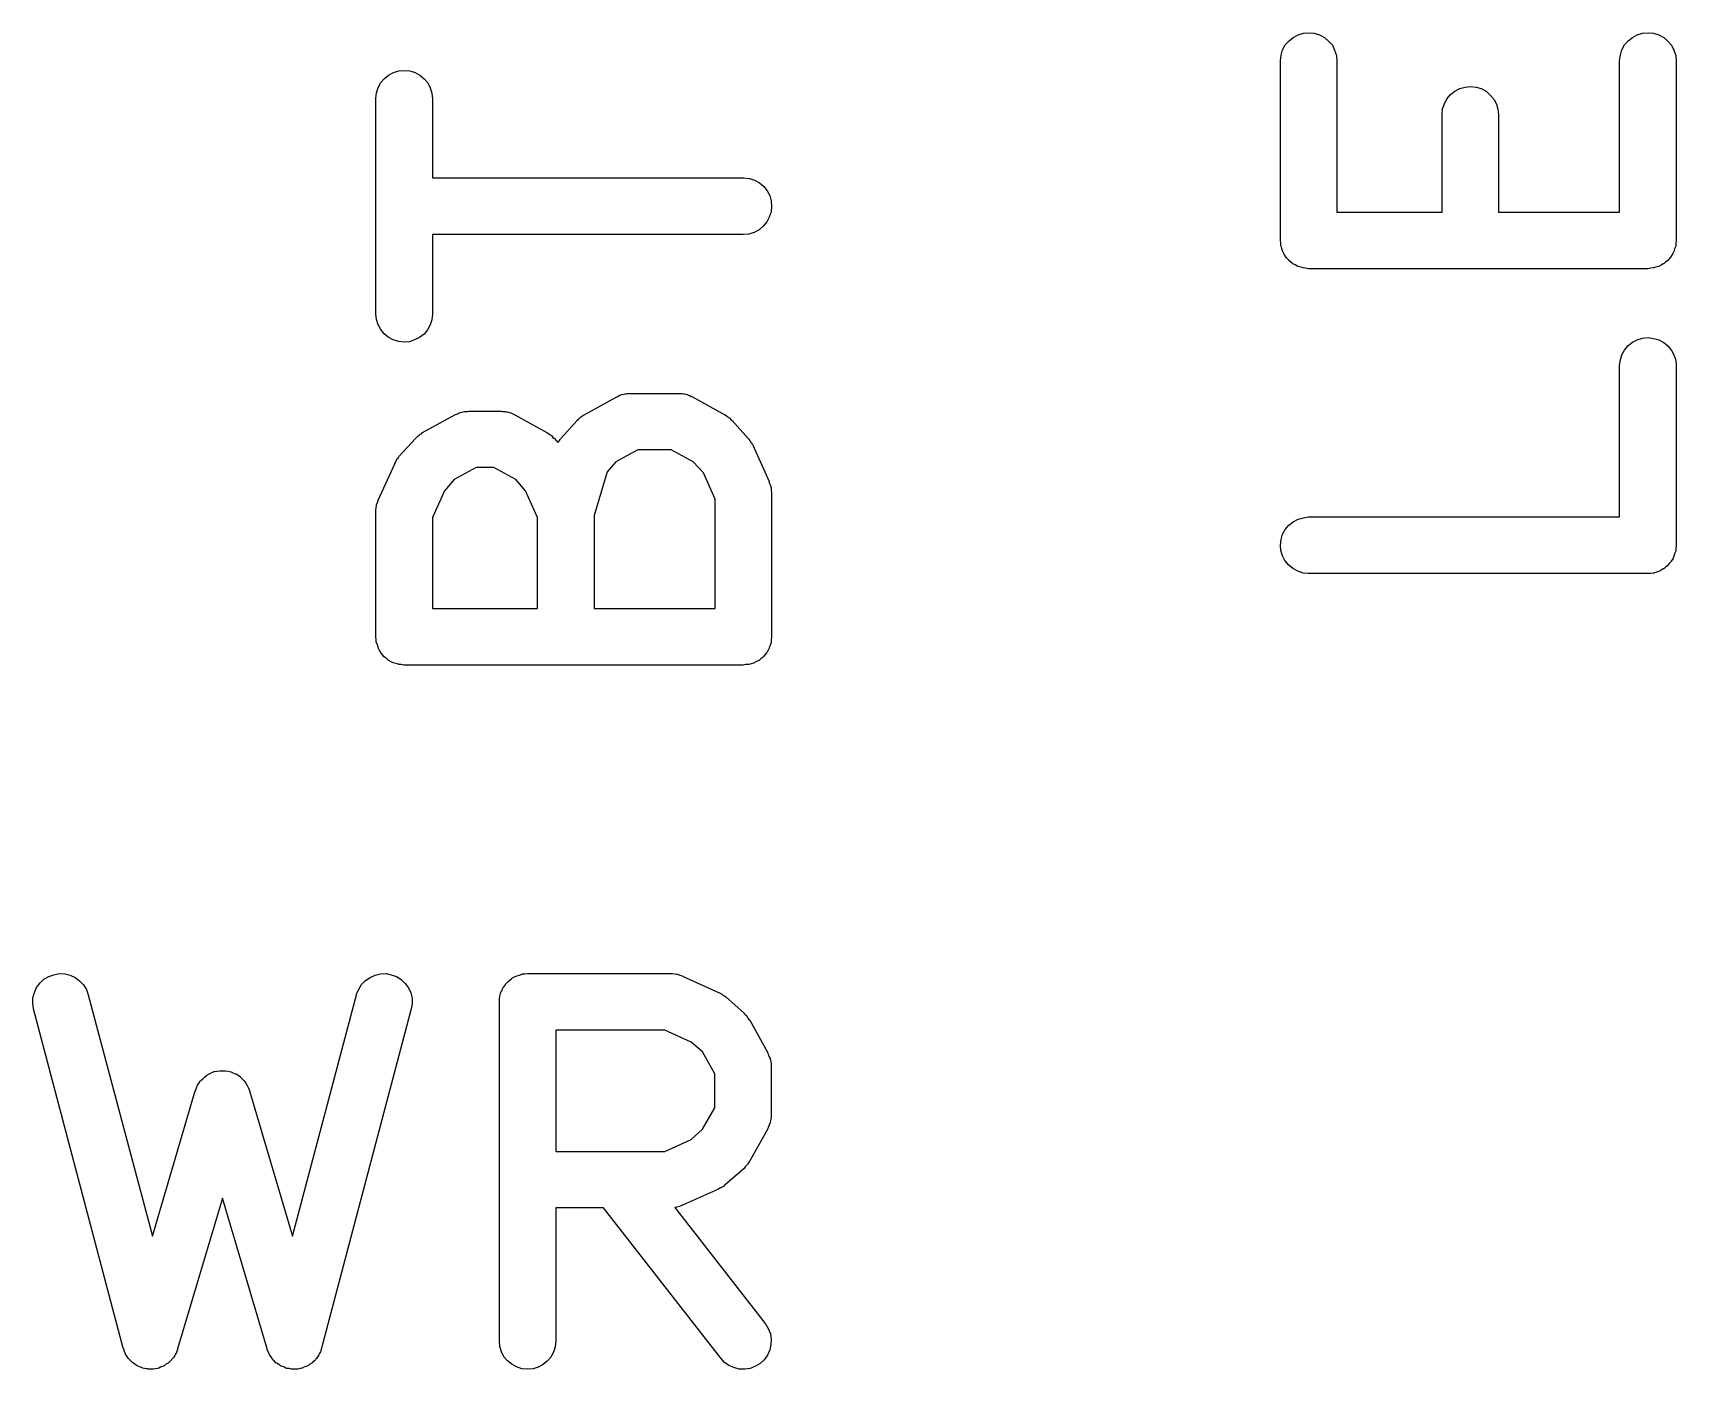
# Model space of a CAD drawing. Extents: x 195.1 to 235.6, y -143.1 to -103.
# Drawn here: x 200.622 to 204.982, y -109.082 to -105.535 of the extents above; entities that cross this region are included whole.
import ezdxf

# ---------------------------------------------------------------- set-up
doc = ezdxf.new("R2010")
doc.units = 0
doc.layers.add('BLACK', color=7, linetype='CONTINUOUS')

msp = doc.modelspace()

# ---------------------------------------------------------------- linework, layer by layer
at = {"layer": 'BLACK', "linetype": 'CONTINUOUS'}
for p, q in [((203.955, -105.556), (203.966, -105.547)), ((203.966, -105.547), (203.979, -105.54)), ((203.979, -105.54), (203.993, -105.536)), ((203.993, -105.536), (204.008, -105.535)), ((204.008, -105.535), (204.022, -105.536)), ((204.022, -105.536), (204.036, -105.54)), ((204.036, -105.54), (204.049, -105.547)), ((204.049, -105.547), (204.06, -105.557)), ((204.855, -105.556), (204.866, -105.547)), ((204.866, -105.547), (204.879, -105.54)), ((204.879, -105.54), (204.893, -105.536)), ((204.893, -105.536), (204.908, -105.535)), ((204.908, -105.535), (204.922, -105.536)), ((204.922, -105.536), (204.936, -105.54)), ((204.936, -105.54), (204.949, -105.547)), ((204.949, -105.547), (204.96, -105.557)), ((203.932, -105.608), (203.934, -105.594)), ((203.934, -105.594), (203.938, -105.58)), ((203.938, -105.58), (203.945, -105.567)), ((203.945, -105.567), (203.955, -105.556)), ((204.06, -105.557), (204.07, -105.568)), ((204.07, -105.568), (204.076, -105.581)), ((204.076, -105.581), (204.081, -105.595)), ((204.081, -105.595), (204.082, -105.61)), ((204.832, -105.608), (204.834, -105.594)), ((204.834, -105.594), (204.838, -105.58)), ((204.838, -105.58), (204.845, -105.567)), ((204.845, -105.567), (204.855, -105.556)), ((204.96, -105.557), (204.97, -105.568)), ((204.97, -105.568), (204.976, -105.581)), ((204.976, -105.581), (204.981, -105.595)), ((204.981, -105.595), (204.982, -105.61)), ((201.566, -105.647), (201.579, -105.64)), ((201.579, -105.64), (201.593, -105.636)), ((201.593, -105.636), (201.608, -105.635)), ((201.608, -105.635), (201.622, -105.636)), ((201.622, -105.636), (201.636, -105.64)), ((201.636, -105.64), (201.649, -105.647)), ((203.932, -105.61), (203.932, -105.608)), ((203.932, -106.086), (203.932, -105.61)), ((204.082, -105.61), (204.082, -106.011)), ((204.832, -105.61), (204.832, -105.608)), ((204.832, -106.011), (204.832, -105.61)), ((204.982, -105.61), (204.982, -106.086)), ((201.534, -105.694), (201.538, -105.68)), ((201.538, -105.68), (201.545, -105.667)), ((201.545, -105.667), (201.555, -105.656)), ((201.555, -105.656), (201.566, -105.647)), ((201.649, -105.647), (201.66, -105.657)), ((201.66, -105.657), (201.67, -105.668)), ((201.67, -105.668), (201.676, -105.681)), ((201.676, -105.681), (201.681, -105.695)), ((204.395, -105.69), (204.408, -105.683)), ((204.408, -105.683), (204.422, -105.679)), ((204.422, -105.679), (204.436, -105.677)), ((204.436, -105.677), (204.451, -105.679)), ((204.451, -105.679), (204.465, -105.683)), ((204.465, -105.683), (204.478, -105.69)), ((201.532, -105.708), (201.534, -105.694)), ((201.532, -105.71), (201.532, -105.708)), ((201.532, -106.281), (201.532, -105.71)), ((201.681, -105.695), (201.682, -105.71)), ((201.682, -105.71), (201.682, -105.92)), ((204.362, -105.737), (204.367, -105.723)), ((204.367, -105.723), (204.374, -105.71)), ((204.374, -105.71), (204.383, -105.699)), ((204.383, -105.699), (204.395, -105.69)), ((204.478, -105.69), (204.489, -105.7)), ((204.489, -105.7), (204.498, -105.711)), ((204.498, -105.711), (204.505, -105.724)), ((204.505, -105.724), (204.509, -105.738)), ((204.361, -105.751), (204.362, -105.737)), ((204.361, -105.752), (204.361, -105.751)), ((204.361, -106.011), (204.361, -105.752)), ((204.509, -105.738), (204.511, -105.752)), ((204.511, -105.752), (204.511, -106.011)), ((201.682, -105.92), (202.507, -105.92)), ((202.507, -105.92), (202.508, -105.92)), ((202.508, -105.92), (202.523, -105.922)), ((202.523, -105.922), (202.537, -105.926)), ((202.537, -105.926), (202.55, -105.933)), ((202.55, -105.933), (202.561, -105.943)), ((202.561, -105.943), (202.57, -105.954)), ((202.57, -105.954), (202.577, -105.967)), ((202.577, -105.967), (202.581, -105.981)), ((202.581, -105.981), (202.582, -105.996)), ((202.576, -106.024), (202.569, -106.037)), ((202.581, -106.01), (202.576, -106.024)), ((202.582, -105.996), (202.581, -106.01)), ((204.082, -106.011), (204.361, -106.011)), ((204.511, -106.011), (204.832, -106.011)), ((202.507, -106.07), (201.682, -106.07)), ((201.682, -106.07), (201.682, -106.281)), ((202.522, -106.069), (202.507, -106.07)), ((202.536, -106.065), (202.522, -106.069)), ((202.549, -106.058), (202.536, -106.065)), ((202.56, -106.048), (202.549, -106.058)), ((202.569, -106.037), (202.56, -106.048)), ((203.933, -106.093), (203.932, -106.086)), ((203.933, -106.1), (203.933, -106.093)), ((203.934, -106.1), (203.933, -106.1)), ((203.936, -106.107), (203.934, -106.1)), ((203.934, -106.1), (203.934, -106.1)), ((203.938, -106.114), (203.936, -106.107)), ((203.941, -106.121), (203.938, -106.114)), ((203.938, -106.114), (203.938, -106.114)), ((203.938, -106.114), (203.938, -106.114)), ((203.944, -106.127), (203.941, -106.121)), ((204.973, -106.121), (204.969, -106.128)), ((204.976, -106.115), (204.973, -106.121)), ((204.978, -106.108), (204.976, -106.115)), ((204.976, -106.115), (204.976, -106.115)), ((204.976, -106.115), (204.976, -106.115)), ((204.981, -106.101), (204.978, -106.108)), ((204.982, -106.087), (204.981, -106.094)), ((204.981, -106.094), (204.981, -106.101)), ((204.981, -106.101), (204.981, -106.101)), ((204.981, -106.101), (204.981, -106.101)), ((204.982, -106.086), (204.982, -106.086)), ((204.982, -106.086), (204.982, -106.086)), ((204.982, -106.086), (204.982, -106.086)), ((204.982, -106.086), (204.982, -106.087)), ((203.945, -106.127), (203.944, -106.127)), ((203.949, -106.133), (203.945, -106.127)), ((203.945, -106.127), (203.945, -106.127)), ((203.954, -106.138), (203.949, -106.133)), ((203.954, -106.139), (203.954, -106.138)), ((203.954, -106.138), (203.954, -106.138)), ((203.959, -106.143), (203.954, -106.139)), ((203.965, -106.148), (203.959, -106.143)), ((203.971, -106.151), (203.965, -106.148)), ((203.965, -106.148), (203.965, -106.148)), ((203.965, -106.148), (203.965, -106.148)), ((203.978, -106.155), (203.971, -106.151)), ((203.985, -106.157), (203.978, -106.155)), ((203.978, -106.155), (203.978, -106.155)), ((203.978, -106.155), (203.978, -106.155)), ((203.992, -106.159), (203.985, -106.157)), ((203.999, -106.16), (203.992, -106.159)), ((203.992, -106.159), (203.992, -106.159)), ((203.992, -106.159), (203.992, -106.159)), ((204.006, -106.161), (203.999, -106.16)), ((204.007, -106.161), (204.006, -106.161)), ((204.907, -106.161), (204.007, -106.161)), ((204.007, -106.161), (204.007, -106.161)), ((204.007, -106.161), (204.007, -106.161)), ((204.007, -106.161), (204.007, -106.161)), ((204.914, -106.16), (204.907, -106.161)), ((204.921, -106.159), (204.914, -106.16)), ((204.922, -106.159), (204.921, -106.159)), ((204.921, -106.159), (204.921, -106.159)), ((204.928, -106.157), (204.922, -106.159)), ((204.935, -106.155), (204.928, -106.157)), ((204.936, -106.155), (204.935, -106.155)), ((204.935, -106.155), (204.935, -106.155)), ((204.942, -106.152), (204.936, -106.155)), ((204.948, -106.148), (204.942, -106.152)), ((204.949, -106.148), (204.948, -106.148)), ((204.948, -106.148), (204.948, -106.148)), ((204.954, -106.144), (204.949, -106.148)), ((204.96, -106.139), (204.954, -106.144)), ((204.964, -106.134), (204.96, -106.139)), ((204.96, -106.139), (204.96, -106.139)), ((204.96, -106.139), (204.96, -106.139)), ((204.969, -106.128), (204.964, -106.134)), ((204.969, -106.128), (204.969, -106.128)), ((204.969, -106.128), (204.969, -106.128)), ((201.534, -106.296), (201.532, -106.281)), ((201.538, -106.31), (201.534, -106.296)), ((201.682, -106.282), (201.681, -106.297)), ((201.682, -106.281), (201.682, -106.282)), ((201.545, -106.322), (201.538, -106.31)), ((201.554, -106.334), (201.545, -106.322)), ((201.565, -106.343), (201.554, -106.334)), ((201.66, -106.335), (201.648, -106.344)), ((201.669, -106.323), (201.66, -106.335)), ((201.676, -106.31), (201.669, -106.323)), ((201.681, -106.297), (201.676, -106.31)), ((201.578, -106.35), (201.565, -106.343)), ((201.592, -106.354), (201.578, -106.35)), ((201.607, -106.356), (201.592, -106.354)), ((201.621, -106.355), (201.607, -106.356)), ((201.635, -106.35), (201.621, -106.355)), ((201.648, -106.344), (201.635, -106.35)), ((204.838, -106.39), (204.845, -106.377)), ((204.845, -106.377), (204.855, -106.365)), ((204.855, -106.365), (204.866, -106.356)), ((204.866, -106.356), (204.879, -106.35)), ((204.879, -106.35), (204.893, -106.345)), ((204.893, -106.345), (204.908, -106.344)), ((204.908, -106.344), (204.922, -106.346)), ((204.922, -106.346), (204.936, -106.35)), ((204.936, -106.35), (204.949, -106.357)), ((204.949, -106.357), (204.96, -106.366)), ((204.96, -106.366), (204.97, -106.378)), ((204.97, -106.378), (204.976, -106.39)), ((204.832, -106.418), (204.834, -106.403)), ((204.832, -106.419), (204.832, -106.418)), ((204.832, -106.82), (204.832, -106.419)), ((204.834, -106.403), (204.838, -106.39)), ((204.976, -106.39), (204.981, -106.404)), ((204.981, -106.404), (204.982, -106.419)), ((204.982, -106.419), (204.982, -106.895)), ((202.085, -106.549), (202.171, -106.501)), ((202.171, -106.501), (202.172, -106.501)), ((202.172, -106.501), (202.175, -106.499)), ((202.175, -106.499), (202.179, -106.497)), ((202.179, -106.497), (202.182, -106.496)), ((202.182, -106.496), (202.185, -106.495)), ((202.185, -106.495), (202.189, -106.494)), ((202.189, -106.494), (202.193, -106.493)), ((202.193, -106.493), (202.196, -106.493)), ((202.196, -106.493), (202.199, -106.492)), ((202.199, -106.492), (202.203, -106.492)), ((202.203, -106.492), (202.207, -106.492)), ((202.207, -106.492), (202.336, -106.492)), ((202.336, -106.492), (202.337, -106.492)), ((202.337, -106.492), (202.341, -106.492)), ((202.341, -106.492), (202.344, -106.492)), ((202.344, -106.492), (202.348, -106.493)), ((202.348, -106.493), (202.351, -106.493)), ((202.351, -106.493), (202.355, -106.494)), ((202.355, -106.494), (202.359, -106.495)), ((202.359, -106.495), (202.362, -106.497)), ((202.362, -106.497), (202.365, -106.498)), ((202.365, -106.498), (202.369, -106.5)), ((202.369, -106.5), (202.372, -106.501)), ((202.372, -106.501), (202.458, -106.549)), ((201.656, -106.596), (201.742, -106.549)), ((201.742, -106.549), (201.743, -106.548)), ((201.743, -106.548), (201.747, -106.547)), ((201.747, -106.547), (201.75, -106.545)), ((201.75, -106.545), (201.753, -106.544)), ((201.753, -106.544), (201.757, -106.543)), ((201.757, -106.543), (201.76, -106.542)), ((201.76, -106.542), (201.764, -106.541)), ((201.764, -106.541), (201.767, -106.54)), ((201.767, -106.54), (201.771, -106.54)), ((201.771, -106.54), (201.775, -106.54)), ((201.775, -106.54), (201.779, -106.539)), ((201.779, -106.539), (201.864, -106.539)), ((201.864, -106.539), (201.865, -106.539)), ((201.865, -106.539), (201.869, -106.54)), ((201.869, -106.54), (201.873, -106.54)), ((201.873, -106.54), (201.876, -106.541)), ((201.876, -106.541), (201.88, -106.541)), ((201.88, -106.541), (201.884, -106.542)), ((201.884, -106.542), (201.887, -106.543)), ((201.887, -106.543), (201.89, -106.544)), ((201.89, -106.544), (201.894, -106.545)), ((201.894, -106.545), (201.897, -106.547)), ((201.897, -106.547), (201.901, -106.549)), ((201.901, -106.549), (201.986, -106.596)), ((202.07, -106.56), (202.073, -106.557)), ((202.073, -106.557), (202.075, -106.555)), ((202.075, -106.555), (202.077, -106.554)), ((202.077, -106.554), (202.081, -106.551)), ((202.081, -106.551), (202.085, -106.549)), ((202.458, -106.549), (202.459, -106.549)), ((202.459, -106.549), (202.462, -106.552)), ((202.462, -106.552), (202.466, -106.554)), ((202.466, -106.554), (202.468, -106.556)), ((202.468, -106.556), (202.471, -106.558)), ((202.471, -106.558), (202.474, -106.561)), ((201.647, -106.603), (201.649, -106.601)), ((201.649, -106.601), (201.653, -106.599)), ((201.653, -106.599), (201.656, -106.596)), ((201.986, -106.596), (201.987, -106.597)), ((201.987, -106.597), (201.991, -106.599)), ((201.991, -106.599), (201.995, -106.602)), ((202.023, -106.612), (202.066, -106.564)), ((202.066, -106.563), (202.07, -106.56)), ((202.066, -106.564), (202.066, -106.563)), ((202.474, -106.561), (202.477, -106.564)), ((202.477, -106.564), (202.52, -106.612)), ((201.594, -106.659), (201.637, -106.612)), ((201.637, -106.612), (201.638, -106.611)), ((201.638, -106.611), (201.641, -106.608)), ((201.641, -106.608), (201.644, -106.605)), ((201.644, -106.605), (201.647, -106.603)), ((201.995, -106.602), (201.997, -106.604)), ((201.997, -106.604), (201.999, -106.605)), ((201.999, -106.605), (202.002, -106.609)), ((202.002, -106.609), (202.006, -106.612)), ((202.006, -106.612), (202.015, -106.622)), ((202.015, -106.622), (202.018, -106.619)), ((202.018, -106.619), (202.021, -106.614)), ((202.021, -106.614), (202.022, -106.613)), ((202.022, -106.613), (202.023, -106.612)), ((202.227, -106.642), (202.169, -106.674)), ((202.316, -106.642), (202.227, -106.642)), ((202.374, -106.674), (202.316, -106.642)), ((202.52, -106.612), (202.521, -106.613)), ((202.521, -106.613), (202.523, -106.616)), ((202.523, -106.616), (202.525, -106.618)), ((202.525, -106.618), (202.527, -106.622)), ((202.527, -106.622), (202.529, -106.624)), ((202.529, -106.624), (202.531, -106.628)), ((202.531, -106.628), (202.533, -106.631)), ((202.533, -106.631), (202.576, -106.726)), ((201.539, -106.774), (201.582, -106.679)), ((201.582, -106.678), (201.584, -106.675)), ((201.582, -106.679), (201.582, -106.678)), ((201.584, -106.675), (201.586, -106.671)), ((201.586, -106.671), (201.588, -106.668)), ((201.588, -106.668), (201.589, -106.665)), ((201.589, -106.665), (201.592, -106.662)), ((201.592, -106.662), (201.594, -106.659)), ((201.798, -106.689), (201.74, -106.721)), ((201.845, -106.689), (201.798, -106.689)), ((201.903, -106.721), (201.845, -106.689)), ((202.169, -106.674), (202.146, -106.7)), ((202.401, -106.703), (202.374, -106.674)), ((201.74, -106.721), (201.714, -106.751)), ((201.929, -106.751), (201.903, -106.721)), ((202.146, -106.7), (202.111, -106.816)), ((202.432, -106.773), (202.401, -106.703)), ((202.576, -106.726), (202.576, -106.727)), ((202.576, -106.727), (202.576, -106.728)), ((202.576, -106.728), (202.576, -106.729)), ((202.576, -106.729), (202.578, -106.735)), ((201.536, -106.782), (201.538, -106.775)), ((201.538, -106.775), (201.539, -106.775)), ((201.539, -106.775), (201.539, -106.774)), ((201.714, -106.751), (201.682, -106.821)), ((201.961, -106.821), (201.929, -106.751)), ((202.432, -107.063), (202.432, -106.773)), ((202.578, -106.735), (202.58, -106.741)), ((202.58, -106.741), (202.581, -106.742)), ((202.581, -106.742), (202.581, -106.743)), ((202.581, -106.743), (202.581, -106.749)), ((202.581, -106.749), (202.582, -106.756)), ((202.582, -106.756), (202.582, -106.756)), ((202.582, -106.756), (202.582, -106.757)), ((202.582, -106.757), (202.582, -107.138)), ((201.532, -106.802), (201.533, -106.796)), ((201.532, -106.803), (201.532, -106.802)), ((201.532, -106.804), (201.532, -106.803)), ((201.532, -106.805), (201.532, -106.804)), ((201.532, -107.138), (201.532, -106.805)), ((201.533, -106.796), (201.534, -106.789)), ((201.534, -106.788), (201.536, -106.782)), ((201.534, -106.789), (201.534, -106.788)), ((201.534, -106.789), (201.534, -106.789)), ((202.111, -106.816), (202.111, -107.063)), ((201.682, -106.821), (201.682, -107.063)), ((201.961, -107.063), (201.961, -106.821)), ((203.938, -106.866), (203.945, -106.853)), ((203.945, -106.853), (203.954, -106.842)), ((203.954, -106.842), (203.966, -106.833)), ((203.966, -106.833), (203.979, -106.826)), ((203.979, -106.826), (203.993, -106.822)), ((203.993, -106.822), (204.007, -106.82)), ((204.007, -106.82), (204.832, -106.82)), ((203.932, -106.895), (203.934, -106.88)), ((203.933, -106.909), (203.932, -106.895)), ((203.934, -106.88), (203.938, -106.866)), ((204.982, -106.896), (204.981, -106.903)), ((204.981, -106.903), (204.981, -106.91)), ((204.982, -106.895), (204.982, -106.896)), ((204.982, -106.896), (204.982, -106.896)), ((204.982, -106.896), (204.982, -106.896)), ((204.982, -106.896), (204.982, -106.896)), ((203.938, -106.923), (203.933, -106.909)), ((203.944, -106.936), (203.938, -106.923)), ((203.954, -106.948), (203.944, -106.936)), ((203.965, -106.957), (203.954, -106.948)), ((204.96, -106.949), (204.954, -106.953)), ((204.964, -106.943), (204.96, -106.948)), ((204.96, -106.948), (204.96, -106.949)), ((204.96, -106.949), (204.96, -106.949)), ((204.969, -106.938), (204.964, -106.943)), ((204.973, -106.931), (204.969, -106.937)), ((204.969, -106.937), (204.969, -106.937)), ((204.969, -106.937), (204.969, -106.938)), ((204.976, -106.925), (204.973, -106.931)), ((204.978, -106.918), (204.976, -106.924)), ((204.976, -106.924), (204.976, -106.925)), ((204.976, -106.925), (204.976, -106.925)), ((204.981, -106.911), (204.978, -106.918)), ((204.981, -106.91), (204.981, -106.911)), ((204.981, -106.911), (204.981, -106.911)), ((203.978, -106.964), (203.965, -106.957)), ((203.992, -106.969), (203.978, -106.964)), ((204.006, -106.97), (203.992, -106.969)), ((204.007, -106.97), (204.006, -106.97)), ((204.907, -106.97), (204.007, -106.97)), ((204.914, -106.97), (204.907, -106.97)), ((204.921, -106.969), (204.914, -106.97)), ((204.922, -106.969), (204.921, -106.969)), ((204.921, -106.969), (204.921, -106.969)), ((204.928, -106.967), (204.922, -106.969)), ((204.935, -106.965), (204.928, -106.967)), ((204.936, -106.965), (204.935, -106.965)), ((204.935, -106.965), (204.935, -106.965)), ((204.942, -106.961), (204.936, -106.965)), ((204.948, -106.958), (204.942, -106.961)), ((204.949, -106.958), (204.948, -106.958)), ((204.948, -106.958), (204.948, -106.958)), ((204.954, -106.953), (204.949, -106.958)), ((201.682, -107.063), (201.961, -107.063)), ((202.111, -107.063), (202.432, -107.063)), ((201.533, -107.145), (201.532, -107.138)), ((201.533, -107.152), (201.533, -107.145)), ((201.534, -107.152), (201.533, -107.152)), ((201.534, -107.153), (201.534, -107.152)), ((201.536, -107.159), (201.534, -107.153)), ((201.538, -107.166), (201.536, -107.159)), ((201.538, -107.167), (201.538, -107.166)), ((201.538, -107.166), (201.538, -107.166)), ((201.541, -107.173), (201.538, -107.167)), ((202.576, -107.168), (202.573, -107.174)), ((202.578, -107.16), (202.576, -107.167)), ((202.576, -107.167), (202.576, -107.167)), ((202.576, -107.167), (202.576, -107.168)), ((202.581, -107.154), (202.578, -107.16)), ((202.582, -107.139), (202.581, -107.146)), ((202.581, -107.146), (202.581, -107.153)), ((202.581, -107.153), (202.581, -107.153)), ((202.581, -107.153), (202.581, -107.154)), ((202.582, -107.138), (202.582, -107.139)), ((202.582, -107.139), (202.582, -107.139)), ((202.582, -107.139), (202.582, -107.139)), ((202.582, -107.139), (202.582, -107.139)), ((201.544, -107.179), (201.541, -107.173)), ((201.545, -107.179), (201.544, -107.179)), ((201.545, -107.18), (201.545, -107.179)), ((201.549, -107.185), (201.545, -107.18)), ((201.554, -107.191), (201.549, -107.185)), ((201.559, -107.195), (201.554, -107.191)), ((201.554, -107.191), (201.554, -107.191)), ((201.554, -107.191), (201.554, -107.191)), ((201.565, -107.2), (201.559, -107.195)), ((201.571, -107.204), (201.565, -107.2)), ((201.565, -107.2), (201.565, -107.2)), ((201.565, -107.2), (201.565, -107.2)), ((201.578, -107.207), (201.571, -107.204)), ((201.585, -107.209), (201.578, -107.207)), ((201.578, -107.207), (201.578, -107.207)), ((201.578, -107.207), (201.578, -107.207)), ((201.592, -107.211), (201.585, -107.209)), ((201.592, -107.212), (201.592, -107.211)), ((201.592, -107.211), (201.592, -107.211)), ((201.599, -107.212), (201.592, -107.212)), ((201.606, -107.213), (201.599, -107.212)), ((202.514, -107.212), (202.507, -107.213)), ((202.521, -107.212), (202.514, -107.212)), ((202.522, -107.212), (202.521, -107.212)), ((202.521, -107.212), (202.521, -107.212)), ((202.528, -107.21), (202.522, -107.212)), ((202.535, -107.208), (202.528, -107.21)), ((202.536, -107.207), (202.535, -107.208)), ((202.535, -107.208), (202.535, -107.208)), ((202.542, -107.204), (202.536, -107.207)), ((202.548, -107.201), (202.542, -107.204)), ((202.549, -107.201), (202.548, -107.201)), ((202.548, -107.201), (202.548, -107.201)), ((202.554, -107.196), (202.549, -107.201)), ((202.56, -107.192), (202.554, -107.196)), ((202.564, -107.186), (202.56, -107.191)), ((202.56, -107.191), (202.56, -107.191)), ((202.56, -107.191), (202.56, -107.192)), ((202.569, -107.18), (202.564, -107.186)), ((202.573, -107.174), (202.569, -107.18)), ((202.569, -107.18), (202.569, -107.18)), ((202.569, -107.18), (202.569, -107.18)), ((201.607, -107.213), (201.606, -107.213)), ((202.507, -107.213), (201.607, -107.213)), ((201.607, -107.213), (201.607, -107.213)), ((201.607, -107.213), (201.607, -107.213)), ((201.607, -107.213), (201.607, -107.213)), ((200.651, -108.047), (200.664, -108.04)), ((200.664, -108.04), (200.678, -108.035)), ((200.678, -108.035), (200.692, -108.032)), ((200.692, -108.032), (200.707, -108.033)), ((200.707, -108.033), (200.721, -108.036)), ((200.721, -108.036), (200.734, -108.042)), ((201.517, -108.042), (201.53, -108.036)), ((201.53, -108.036), (201.544, -108.033)), ((201.544, -108.033), (201.559, -108.032)), ((201.559, -108.032), (201.573, -108.035)), ((201.573, -108.035), (201.587, -108.04)), ((201.587, -108.04), (201.599, -108.048)), ((201.9, -108.041), (201.906, -108.038)), ((201.906, -108.038), (201.913, -108.036)), ((201.906, -108.038), (201.906, -108.038)), ((201.906, -108.038), (201.906, -108.038)), ((201.913, -108.036), (201.92, -108.034)), ((201.92, -108.034), (201.92, -108.033)), ((201.92, -108.033), (201.927, -108.033)), ((201.92, -108.034), (201.92, -108.034)), ((201.927, -108.033), (201.935, -108.032)), ((201.935, -108.032), (202.315, -108.032)), ((202.315, -108.032), (202.317, -108.032)), ((202.317, -108.032), (202.317, -108.032)), ((202.317, -108.032), (202.318, -108.032)), ((202.318, -108.032), (202.324, -108.033)), ((202.324, -108.033), (202.331, -108.034)), ((202.331, -108.034), (202.332, -108.034)), ((202.332, -108.034), (202.332, -108.034)), ((202.332, -108.034), (202.339, -108.036)), ((202.339, -108.036), (202.345, -108.038)), ((202.345, -108.038), (202.346, -108.039)), ((202.346, -108.039), (202.346, -108.039)), ((202.346, -108.039), (202.441, -108.082)), ((200.622, -108.096), (200.626, -108.082)), ((200.626, -108.082), (200.632, -108.069)), ((200.632, -108.069), (200.641, -108.057)), ((200.641, -108.057), (200.651, -108.047)), ((200.734, -108.042), (200.746, -108.051)), ((200.746, -108.051), (200.756, -108.062)), ((200.756, -108.062), (200.764, -108.074)), ((200.764, -108.074), (200.769, -108.088)), ((201.481, -108.087), (201.487, -108.073)), ((201.487, -108.073), (201.494, -108.061)), ((201.494, -108.061), (201.505, -108.05)), ((201.505, -108.05), (201.517, -108.042)), ((201.599, -108.048), (201.61, -108.058)), ((201.61, -108.058), (201.619, -108.07)), ((201.619, -108.07), (201.625, -108.083)), ((201.625, -108.083), (201.628, -108.097)), ((201.863, -108.085), (201.865, -108.078)), ((201.865, -108.078), (201.866, -108.078)), ((201.866, -108.078), (201.869, -108.071)), ((201.866, -108.078), (201.866, -108.078)), ((201.869, -108.071), (201.872, -108.065)), ((201.872, -108.065), (201.873, -108.065)), ((201.873, -108.065), (201.877, -108.059)), ((201.873, -108.065), (201.873, -108.065)), ((201.877, -108.059), (201.882, -108.054)), ((201.882, -108.054), (201.888, -108.049)), ((201.882, -108.054), (201.882, -108.054)), ((201.882, -108.054), (201.882, -108.054)), ((201.888, -108.049), (201.893, -108.045)), ((201.893, -108.044), (201.9, -108.041)), ((201.893, -108.045), (201.893, -108.044)), ((201.893, -108.045), (201.893, -108.045)), ((202.441, -108.082), (202.442, -108.082)), ((202.442, -108.082), (202.446, -108.084)), ((202.446, -108.084), (202.449, -108.086)), ((200.622, -108.111), (200.622, -108.096)), ((200.624, -108.125), (200.622, -108.111)), ((200.624, -108.126), (200.624, -108.125)), ((200.862, -109.026), (200.624, -108.126)), ((200.769, -108.088), (200.939, -108.729)), ((201.311, -108.729), (201.481, -108.088)), ((201.626, -108.126), (201.388, -109.026)), ((201.481, -108.088), (201.481, -108.087)), ((201.628, -108.112), (201.626, -108.126)), ((201.628, -108.097), (201.628, -108.112)), ((201.86, -108.099), (201.861, -108.092)), ((201.86, -108.106), (201.86, -108.099)), ((201.86, -108.107), (201.86, -108.106)), ((201.86, -109.007), (201.86, -108.107)), ((201.86, -108.107), (201.86, -108.107)), ((201.86, -108.107), (201.86, -108.107)), ((201.86, -108.107), (201.86, -108.107)), ((201.861, -108.092), (201.863, -108.085)), ((201.861, -108.092), (201.861, -108.092)), ((201.861, -108.092), (201.861, -108.092)), ((202.449, -108.086), (202.452, -108.088)), ((202.452, -108.088), (202.455, -108.09)), ((202.455, -108.09), (202.458, -108.092)), ((202.458, -108.092), (202.461, -108.094)), ((202.461, -108.094), (202.509, -108.137)), ((202.509, -108.137), (202.509, -108.138)), ((202.509, -108.138), (202.512, -108.141)), ((202.512, -108.141), (202.516, -108.144)), ((202.516, -108.144), (202.517, -108.147)), ((202.517, -108.147), (202.519, -108.149)), ((202.519, -108.149), (202.521, -108.153)), ((202.521, -108.153), (202.524, -108.156)), ((202.524, -108.156), (202.572, -108.242)), ((202.01, -108.182), (202.01, -108.504)), ((202.299, -108.182), (202.01, -108.182)), ((202.369, -108.214), (202.299, -108.182)), ((202.399, -108.24), (202.369, -108.214)), ((202.431, -108.298), (202.399, -108.24)), ((202.572, -108.242), (202.572, -108.243)), ((202.572, -108.243), (202.573, -108.247)), ((202.573, -108.247), (202.575, -108.25)), ((202.575, -108.25), (202.576, -108.253)), ((202.576, -108.253), (202.578, -108.257)), ((202.578, -108.257), (202.578, -108.26)), ((201.078, -108.306), (201.084, -108.302)), ((201.084, -108.302), (201.09, -108.298)), ((201.09, -108.298), (201.09, -108.298)), ((201.09, -108.298), (201.091, -108.298)), ((201.091, -108.298), (201.097, -108.295)), ((201.097, -108.295), (201.103, -108.292)), ((201.103, -108.292), (201.104, -108.292)), ((201.104, -108.292), (201.111, -108.291)), ((201.104, -108.292), (201.104, -108.292)), ((201.111, -108.291), (201.118, -108.29)), ((201.118, -108.29), (201.118, -108.29)), ((201.118, -108.29), (201.119, -108.29)), ((201.119, -108.29), (201.126, -108.29)), ((201.126, -108.29), (201.132, -108.29)), ((201.132, -108.29), (201.133, -108.29)), ((201.133, -108.29), (201.133, -108.29)), ((201.133, -108.29), (201.14, -108.291)), ((201.14, -108.291), (201.147, -108.293)), ((201.147, -108.293), (201.147, -108.293)), ((201.147, -108.293), (201.148, -108.293)), ((201.148, -108.293), (201.154, -108.296)), ((201.154, -108.296), (201.16, -108.298)), ((201.16, -108.298), (201.161, -108.298)), ((201.161, -108.298), (201.161, -108.298)), ((201.161, -108.298), (201.167, -108.302)), ((201.167, -108.302), (201.173, -108.306)), ((202.431, -108.388), (202.431, -108.298)), ((202.578, -108.26), (202.58, -108.264)), ((202.58, -108.264), (202.58, -108.267)), ((202.58, -108.267), (202.581, -108.271)), ((202.581, -108.271), (202.581, -108.275)), ((202.581, -108.275), (202.581, -108.279)), ((202.581, -108.279), (202.581, -108.407)), ((200.939, -108.729), (201.053, -108.343)), ((201.053, -108.343), (201.053, -108.342)), ((201.053, -108.342), (201.054, -108.342)), ((201.054, -108.341), (201.056, -108.335)), ((201.054, -108.342), (201.054, -108.341)), ((201.056, -108.335), (201.059, -108.328)), ((201.059, -108.328), (201.063, -108.322)), ((201.059, -108.328), (201.059, -108.328)), ((201.059, -108.328), (201.059, -108.328)), ((201.063, -108.322), (201.067, -108.316)), ((201.067, -108.316), (201.068, -108.316)), ((201.068, -108.316), (201.073, -108.311)), ((201.068, -108.316), (201.068, -108.316)), ((201.073, -108.311), (201.078, -108.306)), ((201.078, -108.306), (201.078, -108.306)), ((201.078, -108.306), (201.078, -108.306)), ((201.173, -108.306), (201.173, -108.307)), ((201.173, -108.307), (201.173, -108.307)), ((201.173, -108.307), (201.178, -108.312)), ((201.178, -108.312), (201.183, -108.317)), ((201.183, -108.317), (201.183, -108.317)), ((201.183, -108.317), (201.183, -108.317)), ((201.183, -108.317), (201.187, -108.323)), ((201.187, -108.323), (201.191, -108.329)), ((201.191, -108.329), (201.191, -108.329)), ((201.191, -108.329), (201.191, -108.329)), ((201.191, -108.329), (201.194, -108.336)), ((201.194, -108.336), (201.197, -108.342)), ((201.197, -108.342), (201.197, -108.343)), ((201.197, -108.343), (201.197, -108.343)), ((201.197, -108.343), (201.311, -108.729)), ((202.399, -108.445), (202.431, -108.388)), ((202.576, -108.433), (202.575, -108.437)), ((202.577, -108.43), (202.576, -108.433)), ((202.578, -108.426), (202.577, -108.43)), ((202.579, -108.423), (202.578, -108.426)), ((202.58, -108.419), (202.579, -108.423)), ((202.581, -108.412), (202.58, -108.416)), ((202.58, -108.416), (202.58, -108.419)), ((202.581, -108.407), (202.581, -108.408)), ((202.581, -108.408), (202.581, -108.412)), ((202.299, -108.504), (202.369, -108.472)), ((202.369, -108.472), (202.399, -108.445)), ((202.572, -108.444), (202.524, -108.529)), ((202.573, -108.44), (202.572, -108.444)), ((202.575, -108.437), (202.573, -108.44)), ((202.01, -108.504), (202.299, -108.504)), ((202.509, -108.549), (202.461, -108.591)), ((202.512, -108.545), (202.509, -108.549)), ((202.515, -108.542), (202.512, -108.545)), ((202.517, -108.54), (202.515, -108.542)), ((202.518, -108.538), (202.517, -108.54)), ((202.521, -108.534), (202.518, -108.538)), ((202.523, -108.53), (202.521, -108.534)), ((202.524, -108.529), (202.523, -108.53)), ((202.441, -108.604), (202.346, -108.647)), ((202.445, -108.602), (202.441, -108.604)), ((202.448, -108.601), (202.445, -108.602)), ((202.451, -108.599), (202.448, -108.601)), ((202.454, -108.597), (202.451, -108.599)), ((202.457, -108.594), (202.454, -108.597)), ((202.46, -108.592), (202.457, -108.594)), ((202.461, -108.591), (202.46, -108.592)), ((201.125, -108.628), (201.006, -109.028)), ((201.244, -109.028), (201.125, -108.628)), ((202.338, -108.65), (202.331, -108.652)), ((202.344, -108.648), (202.338, -108.65)), ((202.345, -108.648), (202.344, -108.648)), ((202.346, -108.647), (202.345, -108.647)), ((202.345, -108.647), (202.345, -108.648)), ((202.136, -108.654), (202.01, -108.654)), ((202.01, -108.654), (202.01, -109.007)), ((202.447, -109.053), (202.136, -108.654)), ((202.33, -108.652), (202.325, -108.653)), ((202.325, -108.653), (202.565, -108.961)), ((202.331, -108.652), (202.33, -108.652)), ((202.331, -108.652), (202.331, -108.652)), ((202.565, -108.961), (202.566, -108.962)), ((202.566, -108.962), (202.573, -108.974)), ((202.573, -108.974), (202.579, -108.988)), ((202.579, -108.988), (202.581, -109.003)), ((200.863, -109.028), (200.862, -109.026)), ((200.863, -109.029), (200.863, -109.028)), ((200.865, -109.035), (200.863, -109.029)), ((200.867, -109.04), (200.865, -109.035)), ((200.868, -109.041), (200.867, -109.04)), ((200.868, -109.043), (200.868, -109.041)), ((200.872, -109.048), (200.868, -109.043)), ((201.003, -109.038), (201, -109.043)), ((201, -109.043), (201, -109.044)), ((201.005, -109.032), (201.003, -109.038)), ((201.006, -109.031), (201.005, -109.032)), ((201.006, -109.028), (201.006, -109.029)), ((201.006, -109.029), (201.006, -109.031)), ((201.244, -109.03), (201.244, -109.028)), ((201.244, -109.031), (201.244, -109.03)), ((201.247, -109.037), (201.244, -109.031)), ((201.249, -109.042), (201.247, -109.037)), ((201.25, -109.043), (201.249, -109.042)), ((201.251, -109.045), (201.25, -109.043)), ((201.382, -109.042), (201.381, -109.044)), ((201.385, -109.036), (201.382, -109.041)), ((201.382, -109.041), (201.382, -109.042)), ((201.387, -109.03), (201.385, -109.036)), ((201.388, -109.027), (201.387, -109.029)), ((201.387, -109.029), (201.387, -109.03)), ((201.388, -109.026), (201.388, -109.027)), ((201.861, -109.022), (201.86, -109.007)), ((201.865, -109.036), (201.861, -109.022)), ((201.872, -109.049), (201.865, -109.036)), ((202.003, -109.037), (201.996, -109.05)), ((202.008, -109.023), (202.003, -109.037)), ((202.01, -109.008), (202.008, -109.023)), ((202.01, -109.007), (202.01, -109.008)), ((202.577, -109.031), (202.571, -109.045)), ((202.58, -109.017), (202.577, -109.031)), ((202.581, -109.003), (202.58, -109.017)), ((200.875, -109.053), (200.872, -109.048)), ((200.876, -109.054), (200.875, -109.053)), ((200.877, -109.055), (200.876, -109.054)), ((200.881, -109.059), (200.877, -109.055)), ((200.885, -109.063), (200.881, -109.059)), ((200.886, -109.064), (200.885, -109.063)), ((200.887, -109.065), (200.886, -109.064)), ((200.892, -109.068), (200.887, -109.065)), ((200.897, -109.072), (200.892, -109.068)), ((200.898, -109.072), (200.897, -109.072)), ((200.899, -109.073), (200.898, -109.072)), ((200.905, -109.076), (200.899, -109.073)), ((200.91, -109.078), (200.905, -109.076)), ((200.911, -109.078), (200.91, -109.078)), ((200.913, -109.079), (200.911, -109.078)), ((200.918, -109.08), (200.913, -109.079)), ((200.924, -109.081), (200.918, -109.08)), ((200.926, -109.081), (200.924, -109.081)), ((200.927, -109.082), (200.926, -109.081)), ((200.933, -109.082), (200.927, -109.082)), ((200.939, -109.082), (200.933, -109.082)), ((200.94, -109.082), (200.939, -109.082)), ((200.942, -109.082), (200.94, -109.082)), ((200.947, -109.081), (200.942, -109.082)), ((200.953, -109.08), (200.947, -109.081)), ((200.955, -109.079), (200.953, -109.08)), ((200.956, -109.079), (200.955, -109.079)), ((200.961, -109.077), (200.956, -109.079)), ((200.967, -109.075), (200.961, -109.077)), ((200.968, -109.074), (200.967, -109.075)), ((200.97, -109.073), (200.968, -109.074)), ((200.974, -109.07), (200.97, -109.073)), ((200.979, -109.067), (200.974, -109.07)), ((200.981, -109.066), (200.979, -109.067)), ((200.982, -109.065), (200.981, -109.066)), ((200.986, -109.061), (200.982, -109.065)), ((200.99, -109.057), (200.986, -109.061)), ((200.991, -109.056), (200.99, -109.057)), ((200.992, -109.055), (200.991, -109.056)), ((200.996, -109.05), (200.992, -109.055)), ((200.999, -109.046), (200.996, -109.05)), ((201, -109.044), (200.999, -109.046)), ((201.254, -109.049), (201.251, -109.045)), ((201.257, -109.054), (201.254, -109.049)), ((201.258, -109.055), (201.257, -109.054)), ((201.259, -109.057), (201.258, -109.055)), ((201.263, -109.061), (201.259, -109.057)), ((201.267, -109.065), (201.263, -109.061)), ((201.269, -109.066), (201.267, -109.065)), ((201.27, -109.067), (201.269, -109.066)), ((201.275, -109.07), (201.27, -109.067)), ((201.279, -109.073), (201.275, -109.07)), ((201.281, -109.074), (201.279, -109.073)), ((201.282, -109.074), (201.281, -109.074)), ((201.288, -109.076), (201.282, -109.074)), ((201.293, -109.079), (201.288, -109.076)), ((201.294, -109.079), (201.293, -109.079)), ((201.296, -109.08), (201.294, -109.079)), ((201.302, -109.08), (201.296, -109.08)), ((201.307, -109.082), (201.302, -109.08)), ((201.309, -109.082), (201.307, -109.082)), ((201.31, -109.082), (201.309, -109.082)), ((201.316, -109.082), (201.31, -109.082)), ((201.322, -109.082), (201.316, -109.082)), ((201.323, -109.082), (201.322, -109.082)), ((201.325, -109.082), (201.323, -109.082)), ((201.331, -109.08), (201.325, -109.082)), ((201.336, -109.079), (201.331, -109.08)), ((201.338, -109.079), (201.336, -109.079)), ((201.339, -109.078), (201.338, -109.079)), ((201.344, -109.076), (201.339, -109.078)), ((201.35, -109.074), (201.344, -109.076)), ((201.351, -109.073), (201.35, -109.074)), ((201.353, -109.072), (201.351, -109.073)), ((201.357, -109.069), (201.353, -109.072)), ((201.362, -109.066), (201.357, -109.069)), ((201.363, -109.065), (201.362, -109.066)), ((201.364, -109.064), (201.363, -109.065)), ((201.369, -109.06), (201.364, -109.064)), ((201.373, -109.056), (201.369, -109.06)), ((201.374, -109.054), (201.373, -109.056)), ((201.375, -109.053), (201.374, -109.054)), ((201.378, -109.048), (201.375, -109.053)), ((201.381, -109.044), (201.378, -109.048)), ((201.881, -109.06), (201.872, -109.049)), ((201.893, -109.069), (201.881, -109.06)), ((201.905, -109.076), (201.893, -109.069)), ((201.919, -109.081), (201.905, -109.076)), ((201.934, -109.082), (201.919, -109.081)), ((201.949, -109.081), (201.934, -109.082)), ((201.963, -109.077), (201.949, -109.081)), ((201.976, -109.07), (201.963, -109.077)), ((201.987, -109.061), (201.976, -109.07)), ((201.996, -109.05), (201.987, -109.061)), ((202.457, -109.064), (202.447, -109.053)), ((202.469, -109.072), (202.457, -109.064)), ((202.482, -109.078), (202.469, -109.072)), ((202.496, -109.082), (202.482, -109.078)), ((202.511, -109.082), (202.496, -109.082)), ((202.525, -109.08), (202.511, -109.082)), ((202.539, -109.074), (202.525, -109.08)), ((202.552, -109.067), (202.539, -109.074)), ((202.562, -109.057), (202.552, -109.067)), ((202.571, -109.045), (202.562, -109.057))]:
    msp.add_line(p, q, dxfattribs=at)

doc.saveas('drawing.dxf')
